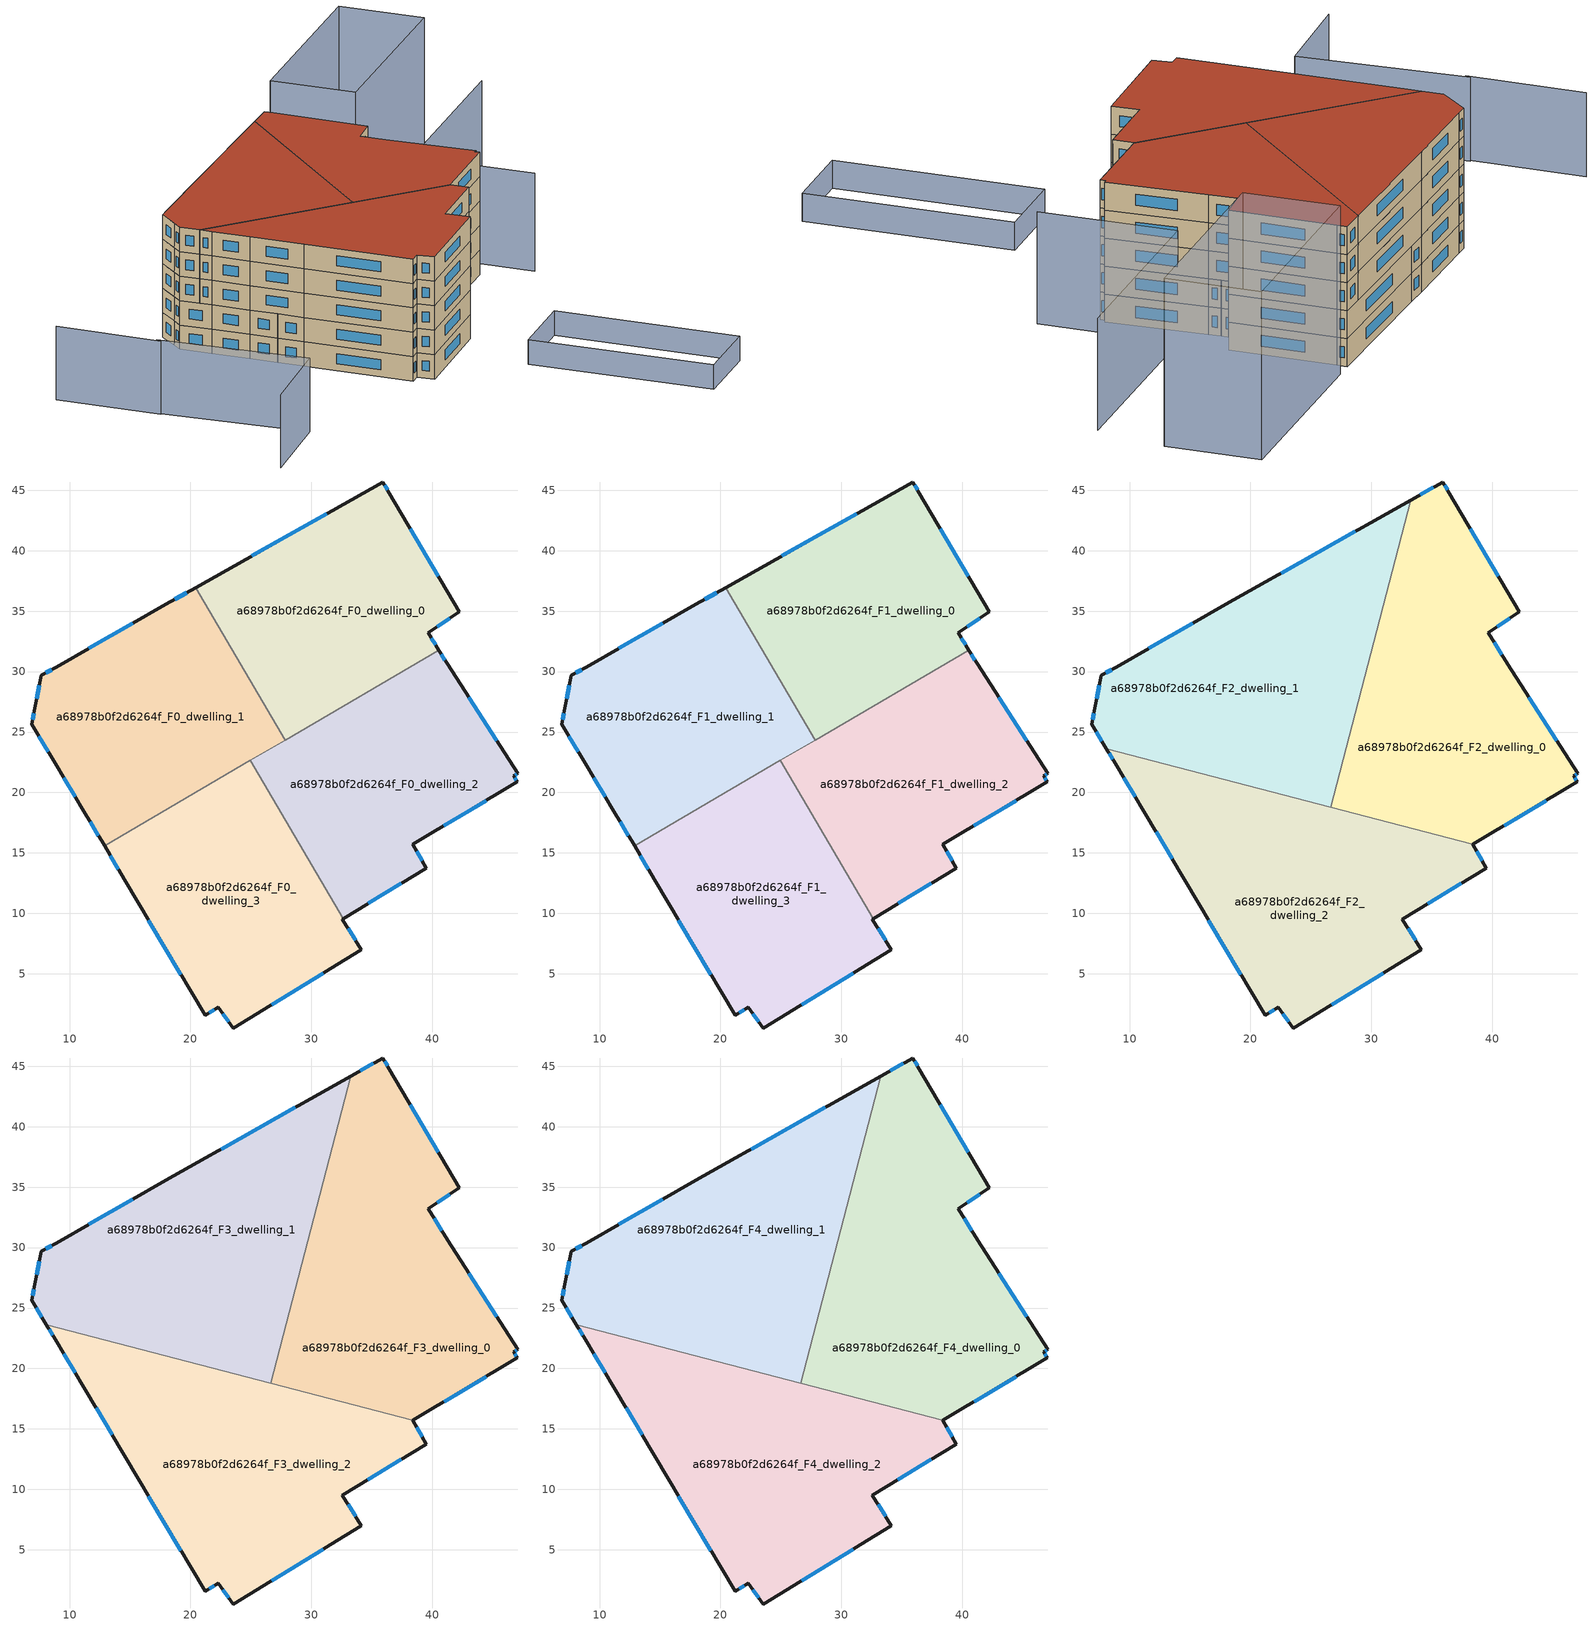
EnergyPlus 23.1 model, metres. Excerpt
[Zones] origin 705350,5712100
a68978b0f2d6264f_F0_dwelling_0
 floor ground (EU_floor_Construction): 36.46,44.74 42.21,34.93 39.67,33.19 40.54,31.78 27.83,24.33 20.44,36.95 35.92,45.68 z0
 wall outside (EU_wall_Construction): 40.54,31.78 39.67,33.19 42.21,34.93 36.46,44.74 35.92,45.68 20.44,36.95 z0:3
 wall to a68978b0f2d6264f_F0_dwelling_1 (EU_wall_Construction): 20.44,36.95 27.83,24.33 z0:3
 wall to a68978b0f2d6264f_F0_dwelling_2 (EU_wall_Construction): 27.83,24.33 40.54,31.78 z0:3
 window (EU_Window_Construction): 40.43,33.71 41.45,34.41 / 40.28,32.2 39.93,32.77 / 31.28,43.07 25.07,39.56 / 36.3,45.02 36.08,45.4 / 40.49,37.87 38.18,41.81 z0.9:2.1
a68978b0f2d6264f_F0_dwelling_1
 floor ground (EU_floor_Construction): 20.44,36.95 27.83,24.33 12.89,15.58 11.19,18.45 8.83,22.4 6.87,25.64 7.14,26.95 7.67,29.69 8.89,30.38 17.96,35.55 z0
 wall outside (EU_wall_Construction): 20.44,36.95 17.96,35.55 8.89,30.38 7.67,29.69 7.14,26.95 6.87,25.64 8.83,22.4 11.19,18.45 12.89,15.58 z0:3
 wall to a68978b0f2d6264f_F0_dwelling_3 (EU_wall_Construction): 12.89,15.58 24.97,22.65 z0:3
 wall to a68978b0f2d6264f_F0_dwelling_2 (EU_wall_Construction): 24.96,22.66 27.83,24.34 z0:3
 window (EU_Window_Construction): 11.7,17.59 12.38,16.44 / 9.54,21.22 10.49,19.63 / 7.45,24.67 8.24,23.37 / 7.06,26.56 6.95,26.03 / 7.51,28.87 7.3,27.77 / 8.52,30.17 8.03,29.9 / 15.25,34 11.6,31.93 / 19.7,36.53 18.7,35.97 z0.9:2.1
a68978b0f2d6264f_F0_dwelling_2
 floor ground (EU_floor_Construction): 41.27,30.59 47.07,21.58 46.75,21.37 47.05,20.87 38.37,15.71 39.5,13.75 32.64,9.57 24.96,22.66 40.54,31.78 z0
 wall outside (EU_wall_Construction): 32.64,9.57 39.5,13.75 38.37,15.71 47.05,20.87 46.75,21.37 47.07,21.58 41.27,30.59 40.54,31.78 z0:3
 wall to a68978b0f2d6264f_F0_dwelling_3 (EU_wall_Construction): 24.96,22.66 32.64,9.57 z0:3
 window (EU_Window_Construction): 40.97,17.26 44.45,19.33 / 39.16,14.34 38.71,15.12 / 34.69,10.82 37.45,12.5 / 41.05,30.95 40.76,31.43 / 45.34,24.28 43.01,27.9 / 46.85,21.43 46.98,21.52 / 46.96,21.02 46.84,21.22 z0.9:2.1
a68978b0f2d6264f_F0_dwelling_3
 floor ground (EU_floor_Construction): 24.96,22.66 32.64,9.57 32.57,9.53 34.15,7.01 23.54,0.52 22.31,2.22 21.22,1.58 14.52,12.82 12.89,15.58 z0
 wall outside (EU_wall_Construction): 12.89,15.58 14.52,12.82 21.22,1.58 22.31,2.22 23.54,0.52 34.15,7.01 32.57,9.53 32.64,9.57 z0:3
 window (EU_Window_Construction): 13.38,14.75 14.03,13.65 / 33.67,7.76 33.04,8.77 / 26.72,2.46 30.97,5.07 / 22.68,1.71 23.18,1.03 / 21.55,1.77 21.99,2.03 / 16.53,9.45 19.22,4.94 z0.9:2.1
a68978b0f2d6264f_F1_dwelling_0
 floor to a68978b0f2d6264f_F0_dwelling_0 (EU_floor_Construction): 36.46,44.74 42.21,34.93 39.67,33.19 40.54,31.78 27.83,24.33 20.44,36.95 35.92,45.68 z3
 wall outside (EU_wall_Construction): 40.54,31.78 39.67,33.19 42.21,34.93 36.46,44.74 35.92,45.68 20.44,36.95 z3:6
 wall to a68978b0f2d6264f_F1_dwelling_1 (EU_wall_Construction): 20.44,36.95 27.83,24.33 z3:6
 wall to a68978b0f2d6264f_F1_dwelling_2 (EU_wall_Construction): 27.83,24.33 40.54,31.78 z3:6
 window (EU_Window_Construction): 40.43,33.71 41.45,34.41 / 40.28,32.2 39.93,32.77 / 31.28,43.07 25.07,39.56 / 36.3,45.02 36.08,45.4 / 40.49,37.87 38.18,41.81 z3.9:5.1
a68978b0f2d6264f_F1_dwelling_1
 floor to a68978b0f2d6264f_F0_dwelling_1 (EU_floor_Construction): 20.44,36.95 27.83,24.33 12.89,15.58 11.19,18.45 8.83,22.4 6.87,25.64 7.14,26.95 7.67,29.69 8.89,30.38 17.96,35.55 z3
 wall outside (EU_wall_Construction): 20.44,36.95 17.96,35.55 8.89,30.38 7.67,29.69 7.14,26.95 6.87,25.64 8.83,22.4 11.19,18.45 12.89,15.58 z3:6
 wall to a68978b0f2d6264f_F1_dwelling_3 (EU_wall_Construction): 12.89,15.58 24.97,22.65 z3:6
 wall to a68978b0f2d6264f_F1_dwelling_2 (EU_wall_Construction): 24.96,22.66 27.83,24.34 z3:6
 window (EU_Window_Construction): 11.7,17.59 12.38,16.44 / 9.54,21.22 10.49,19.63 / 7.45,24.67 8.24,23.37 / 7.06,26.56 6.95,26.03 / 7.51,28.87 7.3,27.77 / 8.52,30.17 8.03,29.9 / 15.25,34 11.6,31.93 / 19.7,36.53 18.7,35.97 z3.9:5.1
a68978b0f2d6264f_F1_dwelling_2
 floor to a68978b0f2d6264f_F0_dwelling_2 (EU_floor_Construction): 41.27,30.59 47.07,21.58 46.75,21.37 47.05,20.87 38.37,15.71 39.5,13.75 32.64,9.57 24.96,22.66 40.54,31.78 z3
 wall outside (EU_wall_Construction): 32.64,9.57 39.5,13.75 38.37,15.71 47.05,20.87 46.75,21.37 47.07,21.58 41.27,30.59 40.54,31.78 z3:6
 wall to a68978b0f2d6264f_F1_dwelling_3 (EU_wall_Construction): 24.96,22.66 32.64,9.57 z3:6
 window (EU_Window_Construction): 40.97,17.26 44.45,19.33 / 39.16,14.34 38.71,15.12 / 34.69,10.82 37.45,12.5 / 41.05,30.95 40.76,31.43 / 45.34,24.28 43.01,27.9 / 46.85,21.43 46.98,21.52 / 46.96,21.02 46.84,21.22 z3.9:5.1
a68978b0f2d6264f_F1_dwelling_3
 floor to a68978b0f2d6264f_F0_dwelling_3 (EU_floor_Construction): 24.96,22.66 32.64,9.57 32.57,9.53 34.15,7.01 23.54,0.52 22.31,2.22 21.22,1.58 14.52,12.82 12.89,15.58 z3
 wall outside (EU_wall_Construction): 12.89,15.58 14.52,12.82 21.22,1.58 22.31,2.22 23.54,0.52 34.15,7.01 32.57,9.53 32.64,9.57 z3:6
 window (EU_Window_Construction): 13.38,14.75 14.03,13.65 / 33.67,7.76 33.04,8.77 / 26.72,2.46 30.97,5.07 / 22.68,1.71 23.18,1.03 / 21.55,1.77 21.99,2.03 / 16.53,9.45 19.22,4.94 z3.9:5.1
a68978b0f2d6264f_F2_dwelling_0
 floor to a68978b0f2d6264f_F1_dwelling_0 (EU_floor_Construction): 36.46,44.74 42.21,34.93 39.67,33.19 40.54,31.78 28.12,24.51 33.26,44.18 35.92,45.68 z6
 floor to a68978b0f2d6264f_F1_dwelling_2 (EU_floor_Construction): 41.27,30.59 47.07,21.58 46.75,21.37 47.05,20.87 38.39,15.72 27.34,18.61 26.82,19.5 28.12,24.51 40.54,31.78 z6
 floor to a68978b0f2d6264f_F1_dwelling_3 (EU_floor_Construction): 26.82,19.5 27.34,18.61 26.63,18.79 z6
 wall outside (EU_wall_Construction): 38.39,15.72 47.05,20.87 46.75,21.37 47.07,21.58 41.27,30.59 39.67,33.19 42.21,34.93 36.46,44.74 35.92,45.68 33.26,44.18 z6:9
 wall to a68978b0f2d6264f_F2_dwelling_1 (EU_wall_Construction): 33.26,44.18 26.63,18.79 z6:9
 wall to a68978b0f2d6264f_F2_dwelling_2 (EU_wall_Construction): 26.63,18.79 38.39,15.72 z6:9
 window (EU_Window_Construction): 40.49,37.87 38.18,41.81 / 40.43,33.71 41.45,34.41 / 40.79,31.37 40.15,32.41 / 45.34,24.28 43.01,27.9 / 46.85,21.43 46.98,21.52 / 46.96,21.02 46.84,21.22 / 40.98,17.26 44.46,19.33 / 35.12,45.23 34.05,44.63 / 36.3,45.02 36.08,45.4 z6.9:8.1
a68978b0f2d6264f_F2_dwelling_1
 floor to a68978b0f2d6264f_F1_dwelling_1 (EU_floor_Construction): 20.44,36.95 27.83,24.33 20.92,20.28 8.08,23.63 6.87,25.64 7.14,26.95 7.67,29.69 8.89,30.38 17.96,35.55 z6
 floor to a68978b0f2d6264f_F1_dwelling_0 (EU_floor_Construction): 33.26,44.18 28.12,24.51 27.83,24.33 20.44,36.95 z6
 floor to a68978b0f2d6264f_F1_dwelling_3 (EU_floor_Construction): 24.97,22.65 26.82,19.5 26.63,18.79 20.92,20.28 z6
 floor to a68978b0f2d6264f_F1_dwelling_2 (EU_floor_Construction): 28.12,24.51 26.82,19.5 24.97,22.65 z6
 wall outside (EU_wall_Construction): 33.26,44.18 17.96,35.55 8.89,30.38 7.67,29.69 7.14,26.95 6.87,25.64 8.08,23.63 z6:9
 wall to a68978b0f2d6264f_F2_dwelling_2 (EU_wall_Construction): 8.08,23.63 26.63,18.79 z6:9
 window (EU_Window_Construction): 7.23,25.04 7.72,24.23 / 7.06,26.56 6.95,26.03 / 7.51,28.87 7.3,27.77 / 8.52,30.17 8.03,29.9 / 15.25,34 11.6,31.93 / 28.68,41.6 22.54,38.14 z6.9:8.1
a68978b0f2d6264f_F2_dwelling_2
 floor to a68978b0f2d6264f_F1_dwelling_2 (EU_floor_Construction): 38.39,15.72 38.37,15.71 39.5,13.75 32.64,9.57 27.34,18.61 z6
 floor to a68978b0f2d6264f_F1_dwelling_3 (EU_floor_Construction): 27.34,18.61 32.64,9.57 32.57,9.53 34.15,7.01 23.54,0.52 22.31,2.22 21.22,1.58 14.52,12.82 12.89,15.58 20.92,20.28 z6
 floor to a68978b0f2d6264f_F1_dwelling_1 (EU_floor_Construction): 20.92,20.28 12.89,15.58 11.19,18.45 8.83,22.4 8.08,23.63 z6
 wall outside (EU_wall_Construction): 8.08,23.63 8.83,22.4 11.19,18.45 14.52,12.82 21.22,1.58 22.31,2.22 23.54,0.52 34.15,7.01 32.57,9.53 39.5,13.75 38.37,15.71 38.39,15.72 z6:9
 window (EU_Window_Construction): 33.67,7.76 33.04,8.77 / 26.72,2.46 30.97,5.07 / 22.68,1.71 23.18,1.03 / 21.55,1.77 21.99,2.03 / 16.53,9.45 19.22,4.94 / 12.19,16.77 13.53,14.51 / 9.54,21.22 10.49,19.63 / 8.3,23.26 8.6,22.77 / 39.16,14.34 38.71,15.12 / 34.65,10.79 37.43,12.49 z6.9:8.1
a68978b0f2d6264f_F3_dwelling_0
 floor to a68978b0f2d6264f_F2_dwelling_0 (EU_floor_Construction): 36.46,44.74 42.21,34.93 39.67,33.19 41.27,30.59 47.07,21.58 46.75,21.37 47.05,20.87 38.39,15.72 26.63,18.79 33.26,44.18 35.92,45.68 z9
 wall outside (EU_wall_Construction): 38.39,15.72 47.05,20.87 46.75,21.37 47.07,21.58 41.27,30.59 39.67,33.19 42.21,34.93 36.46,44.74 35.92,45.68 33.26,44.18 z9:12
 wall to a68978b0f2d6264f_F3_dwelling_1 (EU_wall_Construction): 33.26,44.18 26.63,18.79 z9:12
 wall to a68978b0f2d6264f_F3_dwelling_2 (EU_wall_Construction): 26.63,18.79 38.39,15.72 z9:12
 window (EU_Window_Construction): 40.49,37.87 38.18,41.81 / 40.43,33.71 41.45,34.41 / 40.79,31.37 40.15,32.41 / 45.34,24.28 43.01,27.9 / 46.85,21.43 46.98,21.52 / 46.96,21.02 46.84,21.22 / 40.98,17.26 44.46,19.33 / 35.12,45.23 34.05,44.63 / 36.3,45.02 36.08,45.4 z9.9:11.1
a68978b0f2d6264f_F3_dwelling_1
 floor to a68978b0f2d6264f_F2_dwelling_1 (EU_floor_Construction): 33.26,44.18 26.63,18.79 8.08,23.63 6.87,25.64 7.14,26.95 7.67,29.69 8.89,30.38 17.96,35.55 z9
 wall outside (EU_wall_Construction): 33.26,44.18 17.96,35.55 8.89,30.38 7.67,29.69 7.14,26.95 6.87,25.64 8.08,23.63 z9:12
 wall to a68978b0f2d6264f_F3_dwelling_2 (EU_wall_Construction): 8.08,23.63 26.63,18.79 z9:12
 window (EU_Window_Construction): 7.23,25.04 7.72,24.23 / 7.06,26.56 6.95,26.03 / 7.51,28.87 7.3,27.77 / 8.52,30.17 8.03,29.9 / 15.25,34 11.6,31.93 / 28.68,41.6 22.54,38.14 z9.9:11.1
a68978b0f2d6264f_F3_dwelling_2
 floor to a68978b0f2d6264f_F2_dwelling_2 (EU_floor_Construction): 38.39,15.72 38.37,15.71 39.5,13.75 32.57,9.53 34.15,7.01 23.54,0.52 22.31,2.22 21.22,1.58 14.52,12.82 11.19,18.45 8.83,22.4 8.08,23.63 z9
 wall outside (EU_wall_Construction): 8.08,23.63 8.83,22.4 11.19,18.45 14.52,12.82 21.22,1.58 22.31,2.22 23.54,0.52 34.15,7.01 32.57,9.53 39.5,13.75 38.37,15.71 38.39,15.72 z9:12
 window (EU_Window_Construction): 33.67,7.76 33.04,8.77 / 26.72,2.46 30.97,5.07 / 22.68,1.71 23.18,1.03 / 21.55,1.77 21.99,2.03 / 16.53,9.45 19.22,4.94 / 12.19,16.77 13.53,14.51 / 9.54,21.22 10.49,19.63 / 8.3,23.26 8.6,22.77 / 39.16,14.34 38.71,15.12 / 34.65,10.79 37.43,12.49 z9.9:11.1
a68978b0f2d6264f_F4_dwelling_0
 floor to a68978b0f2d6264f_F3_dwelling_0 (EU_floor_Construction): 36.46,44.74 42.21,34.93 39.67,33.19 41.27,30.59 47.07,21.58 46.75,21.37 47.05,20.87 38.39,15.72 26.63,18.79 33.26,44.18 35.92,45.68 z12
 wall outside (EU_wall_Construction): 38.39,15.72 47.05,20.87 46.75,21.37 47.07,21.58 41.27,30.59 39.67,33.19 42.21,34.93 36.46,44.74 35.92,45.68 33.26,44.18 z12:15
 wall to a68978b0f2d6264f_F4_dwelling_1 (EU_wall_Construction): 33.26,44.18 26.63,18.79 z12:15
 wall to a68978b0f2d6264f_F4_dwelling_2 (EU_wall_Construction): 26.63,18.79 38.39,15.72 z12:15
 window (EU_Window_Construction): 40.49,37.87 38.18,41.81 / 40.43,33.71 41.45,34.41 / 40.79,31.37 40.15,32.41 / 45.34,24.28 43.01,27.9 / 46.85,21.43 46.98,21.52 / 46.96,21.02 46.84,21.22 / 40.98,17.26 44.46,19.33 / 35.12,45.23 34.05,44.63 / 36.3,45.02 36.08,45.4 z12.9:14.1
 roof outside (EU_roof_Construction): 47.05,20.87 46.75,21.37 47.07,21.58 41.27,30.59 39.67,33.19 42.21,34.93 36.46,44.74 35.92,45.68 33.26,44.18 26.63,18.79 38.39,15.72 z15
a68978b0f2d6264f_F4_dwelling_1
 floor to a68978b0f2d6264f_F3_dwelling_1 (EU_floor_Construction): 33.26,44.18 26.63,18.79 8.08,23.63 6.87,25.64 7.14,26.95 7.67,29.69 8.89,30.38 17.96,35.55 z12
 wall outside (EU_wall_Construction): 33.26,44.18 17.96,35.55 8.89,30.38 7.67,29.69 7.14,26.95 6.87,25.64 8.08,23.63 z12:15
 wall to a68978b0f2d6264f_F4_dwelling_2 (EU_wall_Construction): 8.08,23.63 26.63,18.79 z12:15
 window (EU_Window_Construction): 7.23,25.04 7.72,24.23 / 7.06,26.56 6.95,26.03 / 7.51,28.87 7.3,27.77 / 8.52,30.17 8.03,29.9 / 15.25,34 11.6,31.93 / 28.68,41.6 22.54,38.14 z12.9:14.1
 roof outside (EU_roof_Construction): 26.63,18.79 33.26,44.18 17.96,35.55 8.89,30.38 7.67,29.69 7.14,26.95 6.87,25.64 8.08,23.63 z15
a68978b0f2d6264f_F4_dwelling_2
 floor to a68978b0f2d6264f_F3_dwelling_2 (EU_floor_Construction): 38.39,15.72 38.37,15.71 39.5,13.75 32.57,9.53 34.15,7.01 23.54,0.52 22.31,2.22 21.22,1.58 14.52,12.82 11.19,18.45 8.83,22.4 8.08,23.63 z12
 wall outside (EU_wall_Construction): 8.08,23.63 8.83,22.4 11.19,18.45 14.52,12.82 21.22,1.58 22.31,2.22 23.54,0.52 34.15,7.01 32.57,9.53 39.5,13.75 38.37,15.71 38.39,15.72 z12:15
 window (EU_Window_Construction): 33.67,7.76 33.04,8.77 / 26.72,2.46 30.97,5.07 / 22.68,1.71 23.18,1.03 / 21.55,1.77 21.99,2.03 / 16.53,9.45 19.22,4.94 / 12.19,16.77 13.53,14.51 / 9.54,21.22 10.49,19.63 / 8.3,23.26 8.6,22.77 / 39.16,14.34 38.71,15.12 / 34.65,10.79 37.43,12.49 z12.9:14.1
 roof outside (EU_roof_Construction): 34.15,7.01 32.57,9.53 39.5,13.75 38.37,15.71 38.39,15.72 8.08,23.63 8.83,22.4 11.19,18.45 14.52,12.82 21.22,1.58 22.31,2.22 23.54,0.52 z15
shading: 45.9,-21.99 34.46,-2.86 / 34.46,-2.86 42.16,1.75 / 42.16,1.75 53.6,-17.38 / 53.6,-17.38 45.9,-21.99 z0:3; 52.49,17.65 44.91,30.33 / 44.91,30.33 65.31,42.51 z0:12; 62.89,49.87 42.89,37.9 / 42.89,37.9 37.63,46.69 / 37.63,46.69 57.64,58.66 / 57.64,58.66 62.89,49.87 z0:18; -7.11,12.89 2.81,-2.32 / 2.81,-2.32 -6.59,-8.45 / -13.35,23.25 -6.99,12.33 z0:9
[Building]
EU S2 Campaign: North Axis=0; Terrain=City; Solar Distribution=FullExterior
[Site:Location]
London: Latitude=51.5; Longitude=-0.5; Time Zone=0; Elevation=25
[SizingPeriod:WeatherFileDays]
AnnualSizingPeriod: Begin Month=1; Begin Day of Month=1; End Month=12; End Day of Month=31; Day of Week for Start Day=Monday; Use Weather File Daylight Saving Period=No; Use Weather File Rain and Snow Indicators=No
[MATERIAL]
EU_InternalMass_Material: Roughness=MediumRough; Thickness=0.1; Conductivity=1; Density=1800; Specific Heat=900; Thermal Absorptance=0.9; Solar Absorptance=0.7; Visible Absorptance=0.7
[MATERIAL:NOMASS] Roughness=MediumRough; Thermal Absorptance=0.9; Solar Absorptance=0.7; Visible Absorptance=0.7
Name | Thermal Resistance
EU_wall_NoMass | 1.04674
EU_roof_NoMass | 4.32442
EU_floor_NoMass | 2.04616
[WINDOWMATERIAL:SIMPLEGLAZINGSYSTEM]
EU_Window_SimpleGlazing: UFactor=4.25843; Solar Heat Gain Coefficient=0.85; Visible Transmittance=0.85
[CONSTRUCTION]
EU_wall_Construction: EU_wall_NoMass
EU_roof_Construction: EU_roof_NoMass
EU_floor_Construction: EU_floor_NoMass
EU_InternalMass_Construction: EU_InternalMass_Material
EU_Window_Construction: EU_Window_SimpleGlazing
[ZONE] Type=1; Multiplier=1; Ceiling Height=autocalculate; Floor Area=autocalculate; Part of Total Floor Area=Yes
Name | Volume
a68978b0f2d6264f_F0_dwelling_0; a68978b0f2d6264f_F1_dwelling_0 | 755.218
a68978b0f2d6264f_F2_dwelling_0; a68978b0f2d6264f_F3_dwelling_0; a68978b0f2d6264f_F4_dwelling_0 | 1007
a68978b0f2d6264f_F0_dwelling_1; a68978b0f2d6264f_F1_dwelling_1 | 755.216
a68978b0f2d6264f_F2_dwelling_1; a68978b0f2d6264f_F3_dwelling_1; a68978b0f2d6264f_F4_dwelling_1 | 1006.97
a68978b0f2d6264f_F0_dwelling_2; a68978b0f2d6264f_F1_dwelling_2 | 755.235
a68978b0f2d6264f_F2_dwelling_2; a68978b0f2d6264f_F3_dwelling_2; a68978b0f2d6264f_F4_dwelling_2 | 1006.95
a68978b0f2d6264f_F0_dwelling_3; a68978b0f2d6264f_F1_dwelling_3 | 755.229
[INTERNALMASS] Construction=EU_InternalMass_Construction
Name | Zone or ZoneList | Surface Area
a68978b0f2d6264f_F0_dwelling_0_EU_InternalMass | a68978b0f2d6264f_F0_dwelling_0 | 251.739
a68978b0f2d6264f_F0_dwelling_1_EU_InternalMass | a68978b0f2d6264f_F0_dwelling_1 | 251.739
a68978b0f2d6264f_F0_dwelling_2_EU_InternalMass | a68978b0f2d6264f_F0_dwelling_2 | 251.745
a68978b0f2d6264f_F0_dwelling_3_EU_InternalMass | a68978b0f2d6264f_F0_dwelling_3 | 251.743
a68978b0f2d6264f_F1_dwelling_0_EU_InternalMass | a68978b0f2d6264f_F1_dwelling_0 | 251.739
a68978b0f2d6264f_F1_dwelling_1_EU_InternalMass | a68978b0f2d6264f_F1_dwelling_1 | 251.739
a68978b0f2d6264f_F1_dwelling_2_EU_InternalMass | a68978b0f2d6264f_F1_dwelling_2 | 251.745
a68978b0f2d6264f_F1_dwelling_3_EU_InternalMass | a68978b0f2d6264f_F1_dwelling_3 | 251.743
a68978b0f2d6264f_F2_dwelling_0_EU_InternalMass | a68978b0f2d6264f_F2_dwelling_0 | 335.665
a68978b0f2d6264f_F2_dwelling_1_EU_InternalMass | a68978b0f2d6264f_F2_dwelling_1 | 335.653
a68978b0f2d6264f_F2_dwelling_2_EU_InternalMass | a68978b0f2d6264f_F2_dwelling_2 | 335.651
a68978b0f2d6264f_F3_dwelling_0_EU_InternalMass | a68978b0f2d6264f_F3_dwelling_0 | 335.665
a68978b0f2d6264f_F3_dwelling_1_EU_InternalMass | a68978b0f2d6264f_F3_dwelling_1 | 335.653
a68978b0f2d6264f_F3_dwelling_2_EU_InternalMass | a68978b0f2d6264f_F3_dwelling_2 | 335.651
a68978b0f2d6264f_F4_dwelling_0_EU_InternalMass | a68978b0f2d6264f_F4_dwelling_0 | 335.665
a68978b0f2d6264f_F4_dwelling_1_EU_InternalMass | a68978b0f2d6264f_F4_dwelling_1 | 335.653
a68978b0f2d6264f_F4_dwelling_2_EU_InternalMass | a68978b0f2d6264f_F4_dwelling_2 | 335.651
[OTHEREQUIPMENT] Fuel Type=Electricity; Design Level Calculation Method=Watts/Area; Power per Zone Floor Area=1; Fraction Latent=0; Fraction Radiant=0; Fraction Lost=0; Carbon Dioxide Generation Rate=0; EndUse Subcategory=EU_Step8_InternalGains
Name | Zone or ZoneList or Space or SpaceList | Schedule
EU_Step8_InternalGain_a68978b0f2d6264f_F0_dwelling_0_f000 | a68978b0f2d6264f_F0_dwelling_0 | EU_Step8_GainSchedule_a68978b0f2d6264f_F0_dwelling_0_f000
EU_Step8_InternalGain_a68978b0f2d6264f_F0_dwelling_1_f000 | a68978b0f2d6264f_F0_dwelling_1 | EU_Step8_GainSchedule_a68978b0f2d6264f_F0_dwelling_1_f000
EU_Step8_InternalGain_a68978b0f2d6264f_F0_dwelling_2_f000 | a68978b0f2d6264f_F0_dwelling_2 | EU_Step8_GainSchedule_a68978b0f2d6264f_F0_dwelling_2_f000
EU_Step8_InternalGain_a68978b0f2d6264f_F0_dwelling_3_f000 | a68978b0f2d6264f_F0_dwelling_3 | EU_Step8_GainSchedule_a68978b0f2d6264f_F0_dwelling_3_f000
EU_Step8_InternalGain_a68978b0f2d6264f_F1_dwelling_0_f000 | a68978b0f2d6264f_F1_dwelling_0 | EU_Step8_GainSchedule_a68978b0f2d6264f_F1_dwelling_0_f000
EU_Step8_InternalGain_a68978b0f2d6264f_F1_dwelling_1_f000 | a68978b0f2d6264f_F1_dwelling_1 | EU_Step8_GainSchedule_a68978b0f2d6264f_F1_dwelling_1_f000
EU_Step8_InternalGain_a68978b0f2d6264f_F1_dwelling_2_f000 | a68978b0f2d6264f_F1_dwelling_2 | EU_Step8_GainSchedule_a68978b0f2d6264f_F1_dwelling_2_f000
EU_Step8_InternalGain_a68978b0f2d6264f_F1_dwelling_3_f000 | a68978b0f2d6264f_F1_dwelling_3 | EU_Step8_GainSchedule_a68978b0f2d6264f_F1_dwelling_3_f000
EU_Step8_InternalGain_a68978b0f2d6264f_F2_dwelling_0_f000 | a68978b0f2d6264f_F2_dwelling_0 | EU_Step8_GainSchedule_a68978b0f2d6264f_F2_dwelling_0_f000
EU_Step8_InternalGain_a68978b0f2d6264f_F2_dwelling_1_f000 | a68978b0f2d6264f_F2_dwelling_1 | EU_Step8_GainSchedule_a68978b0f2d6264f_F2_dwelling_1_f000
EU_Step8_InternalGain_a68978b0f2d6264f_F2_dwelling_2_f000 | a68978b0f2d6264f_F2_dwelling_2 | EU_Step8_GainSchedule_a68978b0f2d6264f_F2_dwelling_2_f000
EU_Step8_InternalGain_a68978b0f2d6264f_F3_dwelling_0_f000 | a68978b0f2d6264f_F3_dwelling_0 | EU_Step8_GainSchedule_a68978b0f2d6264f_F3_dwelling_0_f000
EU_Step8_InternalGain_a68978b0f2d6264f_F3_dwelling_1_f000 | a68978b0f2d6264f_F3_dwelling_1 | EU_Step8_GainSchedule_a68978b0f2d6264f_F3_dwelling_1_f000
EU_Step8_InternalGain_a68978b0f2d6264f_F3_dwelling_2_f000 | a68978b0f2d6264f_F3_dwelling_2 | EU_Step8_GainSchedule_a68978b0f2d6264f_F3_dwelling_2_f000
EU_Step8_InternalGain_a68978b0f2d6264f_F4_dwelling_0_f000 | a68978b0f2d6264f_F4_dwelling_0 | EU_Step8_GainSchedule_a68978b0f2d6264f_F4_dwelling_0_f000
EU_Step8_InternalGain_a68978b0f2d6264f_F4_dwelling_1_f000 | a68978b0f2d6264f_F4_dwelling_1 | EU_Step8_GainSchedule_a68978b0f2d6264f_F4_dwelling_1_f000
EU_Step8_InternalGain_a68978b0f2d6264f_F4_dwelling_2_f000 | a68978b0f2d6264f_F4_dwelling_2 | EU_Step8_GainSchedule_a68978b0f2d6264f_F4_dwelling_2_f000
[ZONEVENTILATION:DESIGNFLOWRATE] Schedule=EU_AlwaysOn; Design Flow Rate Calculation Method=AirChanges/Hour; Air Changes per Hour=0.488719; Ventilation Type=Natural; Fan Pressure Rise=0; Fan Total Efficiency=1; Constant Term Coefficient=1; Temperature Term Coefficient=0; Velocity Term Coefficient=0; Velocity Squared Term Coefficient=0; Minimum Indoor Temperature=-100; Maximum Indoor Temperature=100; Delta Temperature=-100; Minimum Outdoor Temperature=-100; Maximum Outdoor Temperature=100; Maximum Wind Speed=40
Name | Zone or ZoneList or Space or SpaceList
EU_ConstantAir_a68978b0f2d6264f_F0_dwelling_0 | a68978b0f2d6264f_F0_dwelling_0
EU_ConstantAir_a68978b0f2d6264f_F0_dwelling_1 | a68978b0f2d6264f_F0_dwelling_1
EU_ConstantAir_a68978b0f2d6264f_F0_dwelling_2 | a68978b0f2d6264f_F0_dwelling_2
EU_ConstantAir_a68978b0f2d6264f_F0_dwelling_3 | a68978b0f2d6264f_F0_dwelling_3
EU_ConstantAir_a68978b0f2d6264f_F1_dwelling_0 | a68978b0f2d6264f_F1_dwelling_0
EU_ConstantAir_a68978b0f2d6264f_F1_dwelling_1 | a68978b0f2d6264f_F1_dwelling_1
EU_ConstantAir_a68978b0f2d6264f_F1_dwelling_2 | a68978b0f2d6264f_F1_dwelling_2
EU_ConstantAir_a68978b0f2d6264f_F1_dwelling_3 | a68978b0f2d6264f_F1_dwelling_3
EU_ConstantAir_a68978b0f2d6264f_F2_dwelling_0 | a68978b0f2d6264f_F2_dwelling_0
EU_ConstantAir_a68978b0f2d6264f_F2_dwelling_1 | a68978b0f2d6264f_F2_dwelling_1
EU_ConstantAir_a68978b0f2d6264f_F2_dwelling_2 | a68978b0f2d6264f_F2_dwelling_2
EU_ConstantAir_a68978b0f2d6264f_F3_dwelling_0 | a68978b0f2d6264f_F3_dwelling_0
EU_ConstantAir_a68978b0f2d6264f_F3_dwelling_1 | a68978b0f2d6264f_F3_dwelling_1
EU_ConstantAir_a68978b0f2d6264f_F3_dwelling_2 | a68978b0f2d6264f_F3_dwelling_2
EU_ConstantAir_a68978b0f2d6264f_F4_dwelling_0 | a68978b0f2d6264f_F4_dwelling_0
EU_ConstantAir_a68978b0f2d6264f_F4_dwelling_1 | a68978b0f2d6264f_F4_dwelling_1
EU_ConstantAir_a68978b0f2d6264f_F4_dwelling_2 | a68978b0f2d6264f_F4_dwelling_2
[HVACTEMPLATE:THERMOSTAT] Constant Heating Setpoint=20; Constant Cooling Setpoint=50
EU_HeatOnly_a68978b0f2d6264f_F0_dwelling_0; EU_HeatOnly_a68978b0f2d6264f_F0_dwelling_1; EU_HeatOnly_a68978b0f2d6264f_F0_dwelling_2; EU_HeatOnly_a68978b0f2d6264f_F0_dwelling_3; EU_HeatOnly_a68978b0f2d6264f_F1_dwelling_0; EU_HeatOnly_a68978b0f2d6264f_F1_dwelling_1; EU_HeatOnly_a68978b0f2d6264f_F1_dwelling_2; EU_HeatOnly_a68978b0f2d6264f_F1_dwelling_3; EU_HeatOnly_a68978b0f2d6264f_F2_dwelling_0; EU_HeatOnly_a68978b0f2d6264f_F2_dwelling_1; EU_HeatOnly_a68978b0f2d6264f_F2_dwelling_2; EU_HeatOnly_a68978b0f2d6264f_F3_dwelling_0; EU_HeatOnly_a68978b0f2d6264f_F3_dwelling_1; EU_HeatOnly_a68978b0f2d6264f_F3_dwelling_2; EU_HeatOnly_a68978b0f2d6264f_F4_dwelling_0; EU_HeatOnly_a68978b0f2d6264f_F4_dwelling_1; EU_HeatOnly_a68978b0f2d6264f_F4_dwelling_2
[HVACTEMPLATE:ZONE:IDEALLOADSAIRSYSTEM] System Availability Schedule=EU_AlwaysOn; Maximum Heating Supply Air Temperature=50; Minimum Cooling Supply Air Temperature=13; Maximum Heating Supply Air Humidity Ratio=0.0156; Minimum Cooling Supply Air Humidity Ratio=0.0077; Heating Limit=NoLimit; Cooling Limit=NoLimit; Heating Availability Schedule=EU_AlwaysOn; Cooling Availability Schedule=EU_CoolingOff; Dehumidification Control Type=ConstantSensibleHeatRatio; Cooling Sensible Heat Ratio=0.7; Dehumidification Setpoint=60; Humidification Control Type=None; Humidification Setpoint=30; Outdoor Air Method=None; Outdoor Air Flow Rate per Person=0.00944; Outdoor Air Flow Rate per Zone Floor Area=0; Outdoor Air Flow Rate per Zone=0; Demand Controlled Ventilation Type=None; Outdoor Air Economizer Type=NoEconomizer; Heat Recovery Type=None; Sensible Heat Recovery Effectiveness=0.7; Latent Heat Recovery Effectiveness=0.65
Name | Template Thermostat
a68978b0f2d6264f_F0_dwelling_0 | EU_HeatOnly_a68978b0f2d6264f_F0_dwelling_0
a68978b0f2d6264f_F0_dwelling_1 | EU_HeatOnly_a68978b0f2d6264f_F0_dwelling_1
a68978b0f2d6264f_F0_dwelling_2 | EU_HeatOnly_a68978b0f2d6264f_F0_dwelling_2
a68978b0f2d6264f_F0_dwelling_3 | EU_HeatOnly_a68978b0f2d6264f_F0_dwelling_3
a68978b0f2d6264f_F1_dwelling_0 | EU_HeatOnly_a68978b0f2d6264f_F1_dwelling_0
a68978b0f2d6264f_F1_dwelling_1 | EU_HeatOnly_a68978b0f2d6264f_F1_dwelling_1
a68978b0f2d6264f_F1_dwelling_2 | EU_HeatOnly_a68978b0f2d6264f_F1_dwelling_2
a68978b0f2d6264f_F1_dwelling_3 | EU_HeatOnly_a68978b0f2d6264f_F1_dwelling_3
a68978b0f2d6264f_F2_dwelling_0 | EU_HeatOnly_a68978b0f2d6264f_F2_dwelling_0
a68978b0f2d6264f_F2_dwelling_1 | EU_HeatOnly_a68978b0f2d6264f_F2_dwelling_1
a68978b0f2d6264f_F2_dwelling_2 | EU_HeatOnly_a68978b0f2d6264f_F2_dwelling_2
a68978b0f2d6264f_F3_dwelling_0 | EU_HeatOnly_a68978b0f2d6264f_F3_dwelling_0
a68978b0f2d6264f_F3_dwelling_1 | EU_HeatOnly_a68978b0f2d6264f_F3_dwelling_1
a68978b0f2d6264f_F3_dwelling_2 | EU_HeatOnly_a68978b0f2d6264f_F3_dwelling_2
a68978b0f2d6264f_F4_dwelling_0 | EU_HeatOnly_a68978b0f2d6264f_F4_dwelling_0
a68978b0f2d6264f_F4_dwelling_1 | EU_HeatOnly_a68978b0f2d6264f_F4_dwelling_1
a68978b0f2d6264f_F4_dwelling_2 | EU_HeatOnly_a68978b0f2d6264f_F4_dwelling_2
[SIZING:ZONE] Zone Cooling Design Supply Air Temperature Input Method=SupplyAirTemperature; Zone Cooling Design Supply Air Temperature=13; Zone Heating Design Supply Air Temperature Input Method=SupplyAirTemperature; Zone Heating Design Supply Air Temperature=50; Zone Cooling Design Supply Air Humidity Ratio=0.008; Zone Heating Design Supply Air Humidity Ratio=0.008; Cooling Design Air Flow Method=DesignDay; Cooling Design Air Flow Rate=0; Cooling Minimum Air Flow per Zone Floor Area=0.000762; Cooling Minimum Air Flow=0; Cooling Minimum Air Flow Fraction=0.2; Heating Design Air Flow Method=DesignDay; Heating Design Air Flow Rate=0; Heating Maximum Air Flow per Zone Floor Area=0.002032; Heating Maximum Air Flow=0.141576; Heating Maximum Air Flow Fraction=0.3; Account for Dedicated Outdoor Air System=No; Dedicated Outdoor Air System Control Strategy=NeutralSupplyAir; Dedicated Outdoor Air Low Setpoint Temperature for Design=autosize; Dedicated Outdoor Air High Setpoint Temperature for Design=autosize; Zone Load Sizing Method=Sensible Load Only No Latent Load; Zone Latent Cooling Design Supply Air Humidity Ratio Input Method=HumidityRatioDifference; Zone Cooling Design Supply Air Humidity Ratio Difference=0.005; Zone Latent Heating Design Supply Air Humidity Ratio Input Method=HumidityRatioDifference; Zone Humidification Design Supply Air Humidity Ratio Difference=0.005
a68978b0f2d6264f_F0_dwelling_0; a68978b0f2d6264f_F0_dwelling_1; a68978b0f2d6264f_F0_dwelling_2; a68978b0f2d6264f_F0_dwelling_3; a68978b0f2d6264f_F1_dwelling_0; a68978b0f2d6264f_F1_dwelling_1; a68978b0f2d6264f_F1_dwelling_2; a68978b0f2d6264f_F1_dwelling_3; a68978b0f2d6264f_F2_dwelling_0; a68978b0f2d6264f_F2_dwelling_1; a68978b0f2d6264f_F2_dwelling_2; a68978b0f2d6264f_F3_dwelling_0; a68978b0f2d6264f_F3_dwelling_1; a68978b0f2d6264f_F3_dwelling_2; a68978b0f2d6264f_F4_dwelling_0; a68978b0f2d6264f_F4_dwelling_1; a68978b0f2d6264f_F4_dwelling_2
[SCHEDULE:CONSTANT]
Name | Hourly Value
EU_AlwaysOn | 1
EU_CoolingOff | 0
[SCHEDULE:FILE] Column Number=1; Rows to Skip at Top=0; Number of Hours of Data=8760; Column Separator=Comma; Interpolate to Timestep=No; Minutes per Item=60; Adjust Schedule for Daylight Savings=Yes
Name | File
EU_Step8_GainSchedule_a68978b0f2d6264f_F0_dwelling_0_f000 | ../../schedules/a68978b0f2d6264f/a68978b0f2d6264f_F0_dwelling_0_f000_gain.csv
EU_Step8_GainSchedule_a68978b0f2d6264f_F0_dwelling_1_f000 | ../../schedules/a68978b0f2d6264f/a68978b0f2d6264f_F0_dwelling_1_f000_gain.csv
EU_Step8_GainSchedule_a68978b0f2d6264f_F0_dwelling_2_f000 | ../../schedules/a68978b0f2d6264f/a68978b0f2d6264f_F0_dwelling_2_f000_gain.csv
EU_Step8_GainSchedule_a68978b0f2d6264f_F0_dwelling_3_f000 | ../../schedules/a68978b0f2d6264f/a68978b0f2d6264f_F0_dwelling_3_f000_gain.csv
EU_Step8_GainSchedule_a68978b0f2d6264f_F1_dwelling_0_f000 | ../../schedules/a68978b0f2d6264f/a68978b0f2d6264f_F1_dwelling_0_f000_gain.csv
EU_Step8_GainSchedule_a68978b0f2d6264f_F1_dwelling_1_f000 | ../../schedules/a68978b0f2d6264f/a68978b0f2d6264f_F1_dwelling_1_f000_gain.csv
EU_Step8_GainSchedule_a68978b0f2d6264f_F1_dwelling_2_f000 | ../../schedules/a68978b0f2d6264f/a68978b0f2d6264f_F1_dwelling_2_f000_gain.csv
EU_Step8_GainSchedule_a68978b0f2d6264f_F1_dwelling_3_f000 | ../../schedules/a68978b0f2d6264f/a68978b0f2d6264f_F1_dwelling_3_f000_gain.csv
EU_Step8_GainSchedule_a68978b0f2d6264f_F2_dwelling_0_f000 | ../../schedules/a68978b0f2d6264f/a68978b0f2d6264f_F2_dwelling_0_f000_gain.csv
EU_Step8_GainSchedule_a68978b0f2d6264f_F2_dwelling_1_f000 | ../../schedules/a68978b0f2d6264f/a68978b0f2d6264f_F2_dwelling_1_f000_gain.csv
EU_Step8_GainSchedule_a68978b0f2d6264f_F2_dwelling_2_f000 | ../../schedules/a68978b0f2d6264f/a68978b0f2d6264f_F2_dwelling_2_f000_gain.csv
EU_Step8_GainSchedule_a68978b0f2d6264f_F3_dwelling_0_f000 | ../../schedules/a68978b0f2d6264f/a68978b0f2d6264f_F3_dwelling_0_f000_gain.csv
EU_Step8_GainSchedule_a68978b0f2d6264f_F3_dwelling_1_f000 | ../../schedules/a68978b0f2d6264f/a68978b0f2d6264f_F3_dwelling_1_f000_gain.csv
EU_Step8_GainSchedule_a68978b0f2d6264f_F3_dwelling_2_f000 | ../../schedules/a68978b0f2d6264f/a68978b0f2d6264f_F3_dwelling_2_f000_gain.csv
EU_Step8_GainSchedule_a68978b0f2d6264f_F4_dwelling_0_f000 | ../../schedules/a68978b0f2d6264f/a68978b0f2d6264f_F4_dwelling_0_f000_gain.csv
EU_Step8_GainSchedule_a68978b0f2d6264f_F4_dwelling_1_f000 | ../../schedules/a68978b0f2d6264f/a68978b0f2d6264f_F4_dwelling_1_f000_gain.csv
EU_Step8_GainSchedule_a68978b0f2d6264f_F4_dwelling_2_f000 | ../../schedules/a68978b0f2d6264f/a68978b0f2d6264f_F4_dwelling_2_f000_gain.csv
